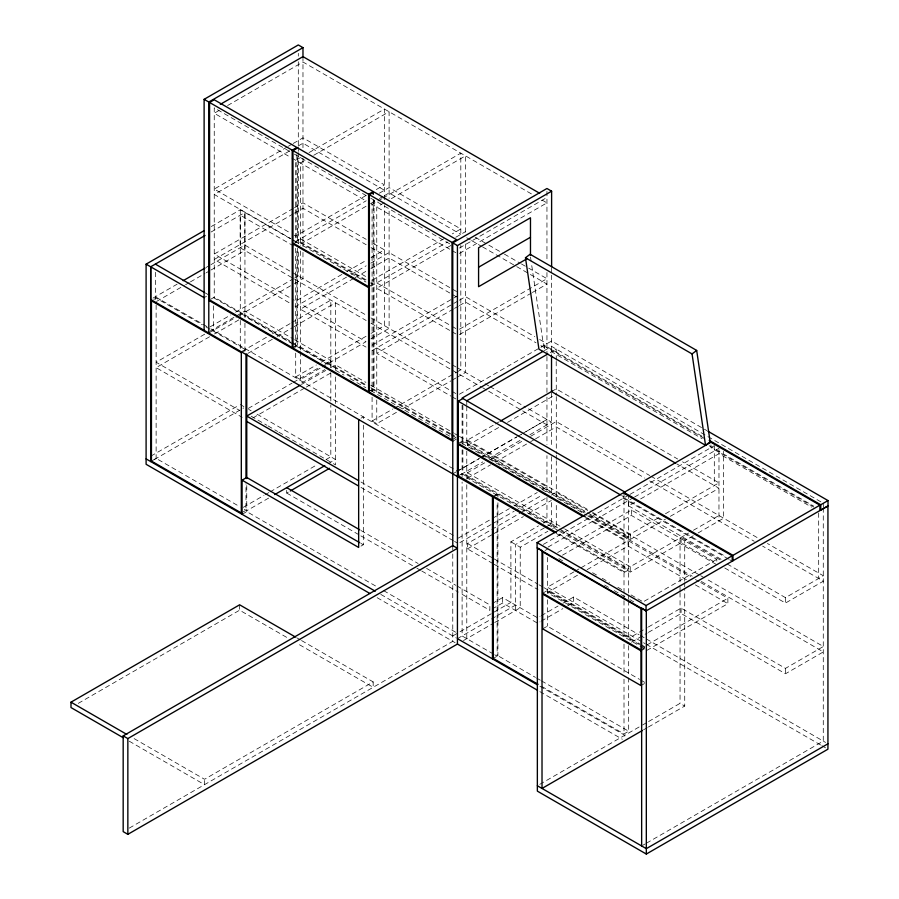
<?xml version="1.0" encoding="UTF-8"?>
<svg xmlns="http://www.w3.org/2000/svg" width="899" height="899" viewBox="0 0 899 899"><rect width="100%" height="100%" fill="white"/><g stroke="black" fill="none" stroke-linecap="round" stroke-linejoin="round"><path stroke-width="0.67" stroke-dasharray="4.5 3.37" d="M541.715 347.036L543.558 345.632L531.309 262.564M219.098 110.442L214.243 113.252L290.714 157.404M227.604 105.531L302.974 62.02L534.815 195.87M287.174 146.953L214.243 189.06L290.838 233.279M288.388 146.245L292.029 144.143M293.243 143.447L302.974 137.828L384.435 184.868L374.714 190.476M289.602 150.942L214.243 194.454L290.838 238.673M298.108 146.031L302.974 143.222L384.435 190.251M300.569 157.482L295.704 160.292L295.704 242.741M309.076 152.572L384.435 109.06L384.435 204.084M304.019 160.876L300.378 162.989L300.378 245.438M313.751 155.269L389.11 111.757L389.11 198.398M211.299 226.514L240.28 209.782L293.445 240.483M211.141 231.998L244.944 212.479L244.944 317.549M293.243 208.456L214.243 254.069L290.838 298.299M294.467 207.748L302.974 202.837L366.196 239.348M293.243 213.85L214.243 259.463L290.838 303.693M294.467 213.142L302.974 208.231L366.196 244.742M153.01 298.108L177.114 284.185M206.141 267.43L209.77 265.329M210.984 264.632L244.854 245.079L366.174 315.122M153.785 299.457L156.123 298.108L202.264 324.741M156.55 301.446L184.374 285.388M185.587 284.691L189.217 282.601M190.419 281.893L204.938 273.521M206.141 272.813L209.77 270.723M210.984 270.026L244.854 250.473L244.854 212.422M366.208 195.386L295.704 236.089L292.063 233.987M295.322 241.707L366.208 200.78M379.389 193.173L389.11 187.554L460.816 228.964L452.309 233.875M292.984 243.955L297.648 241.258L366.05 280.746M204.118 297.659L206.455 296.31M366.017 206.287L300.378 244.18L366.005 282.072M370.882 203.477L378.176 199.263M379.389 198.567L383.03 196.465M384.244 195.757L389.11 192.948L460.816 234.358M381.817 198.769L372.085 204.388L372.085 391.649M383.03 198.072L460.816 153.156L460.816 235.605M210.748 299.243L214.243 297.221L290.804 341.406M384.053 202.871L376.76 207.085L376.76 394.346M391.346 198.657L465.491 155.853L465.491 232.717M210.152 326.82L230.683 314.976M235.516 312.189L293.467 278.724M294.681 278.027L298.299 275.937L298.299 249.338M204.747 334.17L156.123 362.241L239.763 410.528M209.602 331.36L235.133 316.628M236.347 315.931L244.854 311.009L293.344 339.002M208.793 333.012L237.774 316.279M238.977 315.583L293.31 284.208M294.524 283.511L302.974 278.634L302.974 252.035M209.602 336.754L156.123 367.635L242.179 417.327M214.468 333.956L238.774 319.92M341.901 274.431L295.704 301.109L292.063 298.996M346.756 271.633L366.208 260.395M371.073 257.597L384.435 249.877L371.062 242.157M346.565 277.128L295.704 306.492L292.063 304.39M351.43 274.33L366.208 265.789M370.882 263.092L389.11 252.574L458.389 292.568M353.858 278.319L300.378 309.189L366.005 347.081M355.071 277.611L366.017 271.296M370.882 268.486L389.11 257.968L458.389 297.962M242.089 351.329L267.621 336.597M272.476 333.787L290.714 323.258M291.928 322.561L330.821 300.109L330.821 367.253M241.314 352.678L245.989 349.981L203.477 325.449M372.085 280.196L445.016 238.089M247.978 353.329L272.285 339.294M277.15 336.484L292.95 327.36M294.164 326.663L335.496 302.806L335.496 371.354M368.59 286.702L373.254 284.005L373.254 199.983M370.916 286.253L447.455 242.078M455.771 237.269L465.491 231.661M450.905 245.472L376.76 288.276L450.916 331.102M459.434 248.023L546.952 197.488M292.209 347.621L296.872 344.924L296.872 248.304M292.984 348.07L297.648 345.373L366.05 384.862M459.434 253.406L546.952 202.882L542.097 200.084M150.92 456.108L239.067 405.213M295.704 353.138L295.704 376.895L316.369 364.972M321.235 362.162L366.208 336.192M371.073 333.383L384.435 325.663L384.435 205.489M151.448 461.086L156.123 458.389L239.909 506.766M154.381 459.501L243.741 407.91M248.259 408.427L292.018 383.154M293.231 382.457L319.977 367.017M324.842 364.207L330.911 360.701L330.911 366.095L294.557 345.104M295.704 376.895L300.378 379.592L321.044 367.657M322.258 366.961L366.017 341.699L300.378 303.795M370.882 338.889L389.11 328.36L389.11 209.579M301.738 382.94L324.842 369.601M301.457 384.491L325.775 370.455M330.63 367.646L335.496 364.848L365.871 382.378M372.085 345.205L458.389 295.378M252.844 417.956L305.109 387.784M306.323 387.076L333.068 371.635M372.085 350.599L458.389 300.772M459.411 300.176L465.491 296.67L534.793 336.676M453.332 309.076L376.76 353.296L450.916 396.111M454.546 308.379L458.198 306.267M459.411 305.57L465.491 302.064L536.006 342.777M459.434 329.214L546.952 278.69L528.713 268.16M459.434 334.608L531.152 293.198M532.365 292.501L546.952 284.084L516.554 266.531M368.59 391.717L373.254 389.02L373.254 284.904L370.86 283.522M371.703 390.818L374.029 389.469L450.579 433.666M360.993 418.181L363.331 416.833L363.331 419.619M372.085 397.234L372.085 421.002L392.751 409.067M393.964 408.36L455.962 372.579M457.175 371.871L460.816 369.77L460.816 245.393M372.085 421.002L376.76 423.687L397.425 411.764M402.28 408.955L450.905 380.884M452.118 380.187L455.771 378.074M456.984 377.378L465.491 372.467L465.491 242.494M243.303 507.328L263.969 495.394M265.183 494.697L268.835 492.585M270.048 491.888L317.459 464.513M325.966 459.603L330.821 456.793L330.821 405.033M241.314 512.969L245.989 510.272L245.989 483.786M268.644 498.091L246.764 510.722L241.123 507.463M328.202 463.704L335.496 459.49L255.945 413.562M242.089 514.318L246.764 511.621L376.31 586.418M286.714 490.348L286.714 493.045L289.096 491.674M459.434 394.223L539.658 347.913M540.872 347.205L551.615 341.002L703.153 428.486M544.356 350.588L551.615 346.396L822.147 502.575M556.29 360.263L556.2 349.037L551.525 351.734L702.153 438.69M550.244 352.588L556.29 349.093M451.995 439.869L456.658 437.172L451.804 434.363M452.77 441.218L456.265 439.195M458.22 443.465L462.884 440.768L586.317 512.025M460.546 443.016L462.884 441.667L585.114 512.228M584.08 512.835L467.469 445.511L467.469 440.117L494.203 424.676M495.416 423.968L499.069 421.867M551.525 391.582L556.2 388.885L677.666 459.018M467.469 445.511L499.069 427.261M507.575 422.35L556.2 394.279M457.602 471.065L479.336 458.524L457.434 471.166L209.939 328.281M480.538 457.827L516.768 436.914L480.426 457.906M517.97 436.217L521.589 434.127L517.914 436.251M452.77 473.863L456.389 471.773M458.22 475.863L462.884 473.166L558.493 528.365M461.063 474.47L482.842 461.895M488.831 458.434L521.544 439.544M529.882 434.734L551.615 422.182L523.892 406.179M558.571 530.758L467.469 478.167L467.469 472.773L485.696 462.243M490.562 459.434L523.375 440.488M530.668 436.273L556.2 421.541L649.707 475.526M467.469 478.167L490.562 464.828M495.416 462.019L529.455 442.375M530.668 441.667L534.321 439.566M535.534 438.858L556.2 426.935L644.841 478.111M78.269 703.355L239.628 610.196L288.186 638.234M360.993 546.109L363.331 544.76L363.331 425.182M493.63 496.113L497.136 494.09L497.136 496.877M495.574 495.742L497.911 494.394L556.032 527.949M458.22 538.153L491.034 519.206M492.247 518.509L509.272 508.677M514.127 505.867L537.22 492.54M542.086 489.73L546.952 486.921L459.445 436.408M491.034 524.6L458.22 543.547L454.568 541.445M492.247 523.892L514.127 511.261M515.341 510.565L542.086 495.124M492.978 563.617L467.469 548.884L467.469 543.49L490.562 530.163M491.775 529.455L519.734 513.318M520.948 512.621L546.468 497.877M551.334 495.068L556.2 492.27L587.766 510.497M467.469 548.884L492.989 534.152M494.203 533.444L523.375 516.61M528.241 513.801L551.334 500.462M460.03 631.761L510.89 602.397L510.89 541.827L538.535 525.87M543.344 523.094L546.952 521.004L556.29 526.398L556.29 504.058M544.412 527.87L515.554 544.524L515.554 610.488M545.603 527.174L551.615 523.701L551.615 499.968M510.89 541.827L520.229 547.221L547.873 531.253M552.683 528.477L556.29 526.398M543.401 544.367L628.839 495.046M630.042 494.349L714.121 445.803M548.075 547.064L633.402 497.698M634.615 497.001L718.986 448.286M545.041 550.514L547.379 549.165M628.581 500.485L628.581 505.867L634.615 502.395M640.639 498.911L718.986 453.68L811.583 507.137M557.672 552.559L631.356 510.025L716.806 559.347L716.806 563.392M562.504 555.166L631.356 515.419L716.806 564.741M492.18 603.611L502.586 597.599L537.613 617.827L540.018 616.433M492.18 609.005L502.586 602.993L537.613 623.221L540.018 621.827M134.12 738.618L204.523 779.276L373.175 681.903L373.175 687.297L296.692 643.145M452.77 635.953L458.816 632.458M592.576 512.351L630.233 534.085L659.405 517.24M665.485 513.734L718.964 482.853L682.521 461.816M586.496 517.521L624.007 539.175L628.682 536.478L628.682 495.607M585.283 517.723L624.007 540.074L628.682 537.377L628.682 568.887L624.007 571.584L557.447 533.163M129.265 828.114L452.77 641.347L452.77 550.716M457.434 638.65L515.554 605.094M573.877 571.91L547.379 587.216L645.111 643.639M575.079 571.213L579.889 568.438M581.102 567.741L628.064 540.625L690.601 576.731M588.935 515.633L630.233 539.479L665.485 519.128M670.351 516.318L718.964 488.247L676.644 463.817M542.704 593.205L547.379 590.508L639.571 643.729M463.491 640.549L493.765 623.063M494.72 622.513L520.229 607.791L520.229 547.221M577.484 575.225L547.379 592.598L647.19 650.235L727.875 603.645L727.875 598.251L700.22 582.282M587.114 569.663L628.064 546.019L686.993 580.035M541.22 615.748L558.043 606.027M562.853 603.251L573.674 597.003L639.054 634.75M564.639 528.87L630.233 566.741L688.567 533.062M693.432 530.264L718.964 515.509M556.2 533.433L624.007 572.584L628.682 569.887L628.682 593.733M541.22 621.13L562.853 608.645M567.662 605.87L573.674 602.397L573.674 597.003M559.785 531.455L630.233 572.135L681.082 542.771L716.289 563.1M693.23 535.759L684.723 540.681L684.723 581.316M698.096 532.95L723.639 518.206L723.639 451.287M542.704 628.851L547.379 626.154L639.571 679.386M492.461 658.866L497.911 655.719L535.444 677.396M644.325 601.195L716.806 559.347M543.996 587.676L630.233 637.47L647.19 627.682M648.393 626.985L681.082 608.106L785.479 668.373L823.36 646.505L705.569 578.495M631.446 642.167L647.19 633.076M648.393 632.379L681.082 613.5L785.479 673.767L823.36 651.899L700.703 581.091M647.19 644.841L727.875 598.251M640.965 649.932L644.471 647.909M640.965 650.831L644.471 648.808M727.212 564.01L785.479 597.655L823.36 575.787L767.42 543.49M640.965 685.577L644.471 683.555M724.785 567.999L785.479 603.049L823.36 581.181L762.644 546.12M541.67 686.375L624.007 733.91L628.682 731.224L628.682 677.913M539.771 784.344L641.347 725.695M642.56 724.999L647.392 722.212M648.606 721.515L680.049 703.355L684.723 706.052L684.723 588.328M643.605 729.797L647.235 727.696M648.437 726.999L684.723 706.052M642.864 845.262L645.28 843.869M646.493 843.161L823.27 741.102L823.27 508.823M475.223 237.269L503.182 253.417M504.395 254.114L520.206 263.25M521.42 263.946L527.499 267.452M466.705 237.752L470.357 239.853M471.57 240.561L481.291 246.18M482.516 246.877L515.341 265.834M289.5 151.313L214.243 107.858L214.243 297.221M294.355 154.111L365.96 195.454M370.826 198.263L450.938 244.517M291.928 158.1L365.96 200.848M370.826 203.657L450.938 249.911M452.152 250.607L455.793 252.709M704.366 429.194L706.794 430.587M539.658 339.485L546.952 343.699M701.95 436.184L544.356 345.194L544.356 349.239M543.558 345.632L705.277 439.004M371.062 247.54L384.435 255.271M540.872 345.587L546.952 349.093M709.221 445.769L813.471 505.968M813.842 507.07L710.929 447.657L710.929 444.96M300.378 238.786L366.005 276.678M376.76 282.882L450.916 325.708M452.141 326.404L455.782 328.517M366.05 279.859L297.648 240.359L297.648 154.931M370.86 282.623L373.254 284.005M292.063 239.381L295.704 241.483M452.141 331.798L455.782 333.9M294.658 241.179L298.299 243.281M293.636 245.978L240.179 215.119L240.179 247.776L293.389 278.488M650.921 476.223L758.992 538.625M371.029 317.92L455.962 366.961M457.175 367.657L483.864 383.064M485.078 383.772L488.719 385.873M489.933 386.57L522.69 405.483M649.707 480.92L754.239 541.265M294.591 279.184L366.174 320.516M371.029 323.314L458.378 373.748M459.591 374.456L481.437 387.064M482.651 387.761L487.505 390.559M488.719 391.256L521.476 410.169M522.69 410.877L546.952 424.879M376.76 347.902L450.916 390.717M452.141 391.413L455.782 393.526M452.141 396.807L455.782 398.92M621.591 495.54L624.007 496.933M624.007 497.832L725.999 556.717M728.572 559.099L623.232 498.282L623.232 494.236M729.774 559.796L732.202 561.201M628.581 505.867L721.178 559.335M719.93 559.807L681.082 537.388L681.082 542.771M294.557 339.71L330.911 360.701M467.469 440.117L591.362 511.643M370.736 385.188L453.377 432.902M454.591 433.599L458.232 435.712M592.632 513.295L699.489 575M700.703 575.697L704.355 577.799M292.018 342.114L296.872 344.924M370.86 387.626L373.254 389.02M587.53 512.733L628.682 536.478M205.141 292.86L208.793 294.962M213.456 297.659L291.141 342.508M292.355 343.216L366.399 385.963M371.253 388.761L450.152 434.318M451.365 435.015L456.22 437.813M589.958 515.026L628.682 537.377M293.344 344.396L244.854 316.403L244.854 311.009M335.496 370.231L344.002 375.141M350.082 378.659L365.871 387.772M370.736 390.582L449.725 436.184M461.884 443.207L537.231 486.707M542.086 489.506L546.952 492.315L546.952 455.647M557.414 498.361L586.553 515.183M587.766 515.891L692.208 576.18M695.41 579.507L699.017 581.586M695.41 584.901L727.875 603.645M467.469 472.773L563.426 528.174M559.695 529.062L628.682 568.887M560.875 530.747L628.682 569.887M155.347 296.76L208.793 327.618M462.108 473.863L497.136 494.09M592.576 572.708L597.386 575.495M602.206 578.271L609.421 582.44M617.849 587.305L622.659 590.081M631.087 594.947L641.908 601.195M558.875 558.65L564.898 562.122M604.611 585.047L609.421 587.834M614.231 590.609L625.063 596.857M629.884 599.644L634.694 602.42M240.28 404.516L243.887 406.606M248.708 409.393L251.124 410.776M640.268 635.447L645.111 638.245M646.325 638.942L825.597 742.45M251.124 416.17L266.789 425.216M267.992 425.912L277.645 431.486M278.847 432.183L335.496 464.884L335.496 409.124M646.325 644.336L820.675 745.001M821.888 745.698L825.518 747.799M360.993 482.021L453.354 535.343M467.469 543.49L492.978 558.223M494.192 558.92L537.917 584.17M539.13 584.867L542.771 586.98M640.785 644.437L645.628 647.235M547.379 591.407L639.571 644.628M640.785 645.336L645.628 648.134M360.993 487.415L453.354 540.737M494.192 564.314L537.917 589.564M640.785 680.082L645.628 682.88M360.926 530.5L418.102 563.504M426.609 568.426L455.804 585.283M457.029 585.979L489.865 604.937L489.865 610.331L459.456 592.778M286.714 493.045L359.701 535.186M360.926 535.894L415.664 567.494M416.878 568.19L420.53 570.303M421.743 571L458.243 592.07M360.904 543.367L363.331 544.76M536.658 678.093L540.288 680.183M541.501 680.891L628.682 731.224M383.581 590.609L456.231 632.559M493.506 654.079L462.108 635.953L462.108 482.033M494.72 654.775L497.136 656.169L497.136 502.474M380.816 594.408L456.265 637.975M539.894 686.252L624.783 735.258L624.783 739.304M377.164 597.7L455.108 642.695M539.894 691.646L622.355 739.259M296.692 637.751L300.333 639.852M301.547 640.549L373.175 681.903M129.254 741.203L204.523 784.658L204.523 779.276M530.5 257.024L531.107 261.182M823.27 503.226L823.36 507.463M818.686 512.947L818.686 578.484M785.479 597.655L785.479 603.049M785.479 668.373L785.479 673.767M718.986 449.635L718.964 520.903M714.3 445.713L714.3 485.55M684.723 582.721L684.723 586.923M681.082 608.106L681.082 613.5M680.049 537.984L680.049 585.631M680.049 587.036L680.049 591.239M680.049 592.643L680.049 703.355M631.356 510.025L631.356 515.419M630.233 534.085L630.233 539.479M630.233 566.741L630.233 572.135M630.233 637.47L630.233 640.167M628.682 595.138L628.682 599.352M628.682 600.757L628.682 640.032M628.682 645.639L628.682 676.509M628.064 540.625L628.064 546.019M624.007 492.438L624.007 539.175M624.007 540.074L624.007 571.584M624.007 572.584L624.007 593.632M624.007 595.026L624.007 599.24M624.007 600.644L624.007 638.515M624.007 644.134L624.007 673.587M624.007 679.206L624.007 733.91M556.2 361.409L556.29 395.167M556.29 396.56L556.29 453.804M556.29 455.197L556.29 459.389M556.29 460.782L556.29 498.473M551.615 268.194L551.615 273.79M551.615 275.195L551.525 354.487M551.615 392.784L551.615 447.219M551.615 456.692L551.615 494.495M547.379 557.436L547.379 594.183M547.379 599.745L547.379 626.154M546.952 191.307L546.952 261.294M546.952 272.498L546.952 355.094M546.952 356.487L546.952 395.684M546.952 397.088L546.952 444.522M546.952 497.361L546.952 521.004M502.586 597.599L502.586 602.993M497.911 494.394L497.911 497.203M497.911 502.811L497.911 655.719M466.783 400.774L466.783 404.966M466.783 406.37L466.783 445.544M466.783 451.141L466.783 479.133M466.783 484.73L466.783 638.65M462.884 405.337L462.884 440.768M462.884 441.667L462.884 444.409M462.884 449.882L462.884 473.166M462.108 405.067L462.108 444.252M462.108 449.848L462.108 476.661M452.77 545.592L452.77 549.75M376.76 399.931L376.76 423.687M374.029 200.432L374.029 389.469M335.496 376.951L335.496 403.527M330.821 372.849L330.821 403.629M302.974 56.626L302.974 148.436M302.974 158.235L302.974 246.438M300.378 251.023L300.378 350.25M300.378 351.644L300.378 379.592M298.299 53.344L298.299 56.154M298.299 61.75L298.299 145.739M298.299 147.144L298.299 151.347M298.299 152.74L298.299 243.741M297.648 248.203L297.648 345.373M296.872 154.482L296.872 242.696M295.704 248.326L295.704 347.553M246.764 485.539L246.764 511.621M244.944 323.157L244.944 351.172M240.28 209.782L240.28 319.055M240.28 320.46L240.28 348.475M239.628 604.802L239.628 610.196M213.456 305.817L213.456 330.315M156.123 305.076L156.123 458.389M155.347 272.273L155.347 299.457M546.952 419.485L522.802 433.43L546.952 419.496"/><path stroke-width="1.35" d="M525.477 257.755L530.095 254.26L696.68 350.43L710.143 441.814L705.535 445.308L538.939 349.138L525.477 257.755L692.061 353.936L705.535 445.308M692.061 353.936L696.68 350.43M204.118 330.315L204.118 99.328L298.299 44.95L302.974 47.647L302.974 57.446M204.118 99.328L208.793 102.025L302.974 47.647M209.579 102.475L214.243 99.778L296.872 147.481L292.209 150.178L209.579 102.475L209.579 299.906L292.209 347.621L292.209 150.178M220.311 104.351L302.974 56.626L539.67 193.285M292.984 150.627L368.59 194.274L368.59 286.702L292.984 243.056L292.984 150.627L297.648 147.93L373.254 191.577L373.254 194.386M369.871 593.486L146.099 464.289L146.099 264.16L204.051 230.695M205.096 235.482L150.672 266.801L150.672 299.457L492.461 496.787L492.461 658.866M183.16 280.69L204.938 268.127M368.59 194.274L373.254 191.577M369.365 194.723L374.029 192.026L456.658 239.73L451.995 242.427L369.365 194.723L369.365 392.166L451.995 439.869L451.995 242.427M452.77 546.525L452.77 242.876L546.952 188.498L551.615 191.195L551.615 266.789M452.77 242.876L457.434 245.573L551.615 191.195M478.583 267.217L530.477 237.257M300.244 385.199L246.764 416.068L358.566 480.617M526.859 258.822L478.583 286.691L478.583 247.742L530.477 217.783L530.477 255.338M242.089 514.318L242.089 480.167L246.764 477.47L359.69 542.659M274.723 494.585L324.786 465.671M290.287 490.989L329.551 468.323M543.153 351.284L462.108 398.077L625.041 492.146M585.283 516.824L458.22 443.465L458.22 401.224L462.884 398.527M466.783 400.774L547.817 353.981M500.282 421.17L552.548 390.986M123.185 737.697L70.987 707.558L70.987 702.175L239.628 604.802L295.479 637.043M123.174 735.876L452.77 545.592L457.434 548.289L127.849 738.573L123.174 735.876L123.174 831.631L127.849 834.328L457.434 644.044L537.478 690.252M642.392 730.494L542.018 788.445L542.018 550.559L537.355 547.873L537.355 791.131L646.325 854.05L827.934 749.193L827.934 505.923L646.055 610.927L537.085 548.019L537.085 542.625L623.232 492.888L732.202 555.807L732.202 561.201M537.085 542.625L646.055 605.533L732.202 555.807M819.899 505.171L710.929 442.263L624.007 492.438L732.977 555.357L819.899 505.171L819.899 510.565M820.753 504.777L828.013 500.574L828.013 505.968L820.753 510.16L820.753 504.777L709.221 440.386M827.934 743.799L646.325 848.656L537.355 785.748M707.996 431.284L828.013 500.574M675.43 463.109L551.525 391.582L551.525 355.858M458.22 401.224L620.377 494.843M155.347 264.104L203.927 292.153M146.099 264.16L204.118 297.659M208.793 300.356L452.77 441.218M582.867 516.329L458.22 444.364L458.22 475.863L556.234 532.455M554.998 532.736L493.248 497.091L493.248 658.416L538.04 684.285M246.764 421.462L358.566 486.011M286.714 487.651L359.701 529.792M242.089 480.167L358.656 547.457L358.656 419.53M146.099 458.895L375.276 591.216M457.434 638.65L537.478 684.858M70.987 702.175L126.826 734.416M732.977 555.357L732.977 560.751M646.325 854.05L646.325 610.781L641.65 608.084L641.65 845.959M646.055 605.533L646.055 610.927M457.434 245.573L457.434 644.044M246.764 354.026L246.764 478.549M245.989 354.172L245.989 478.212M208.793 102.025L208.793 333.012M150.762 266.857L150.762 461.592M127.849 738.573L127.849 834.328M368.59 287.601L292.984 243.955L292.984 348.07L368.59 391.717L368.59 287.601M241.314 352.678L151.448 300.805L151.448 461.086L241.314 512.969L241.314 352.678M640.965 608.589L542.704 551.862L542.704 593.205L640.965 649.932L640.965 608.589M640.965 650.831L542.704 594.104L542.704 628.851L640.965 685.577L640.965 650.831"/></g></svg>
